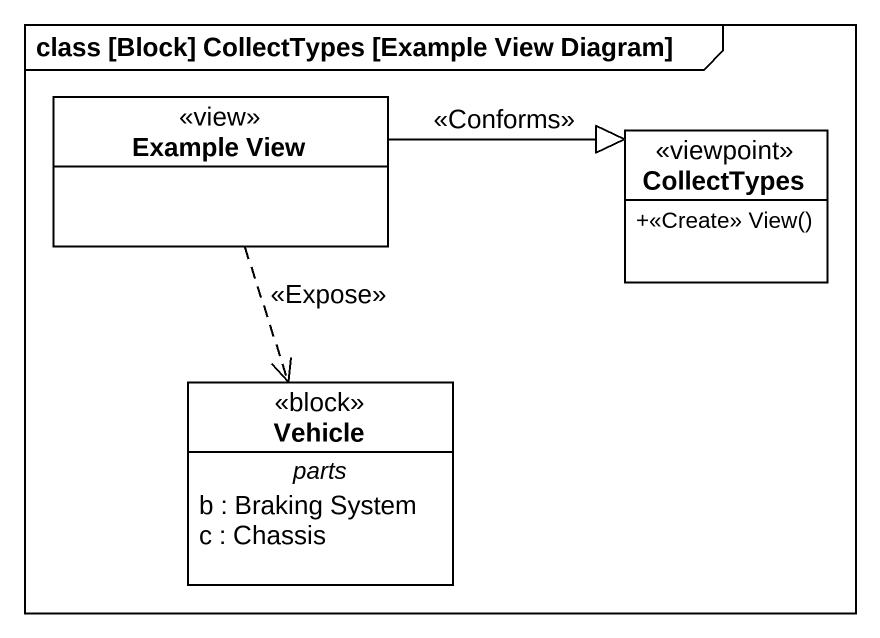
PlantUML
@startuml
mainframe class [Block] CollectTypes [Example View Diagram]
hide circle
hide empty members
skinparam classAttributeIconSize 0
class "Example View" as Example_View <<view>>
class CollectTypes <<viewpoint>> {
  +<<Create>> View()
}
class Vehicle <<block>> {
  -- parts --
  b : Braking System
  c : Chassis
}
Example_View -right-|> CollectTypes : <<Conforms>>
Example_View ..> Vehicle : <<Expose>>
@enduml
